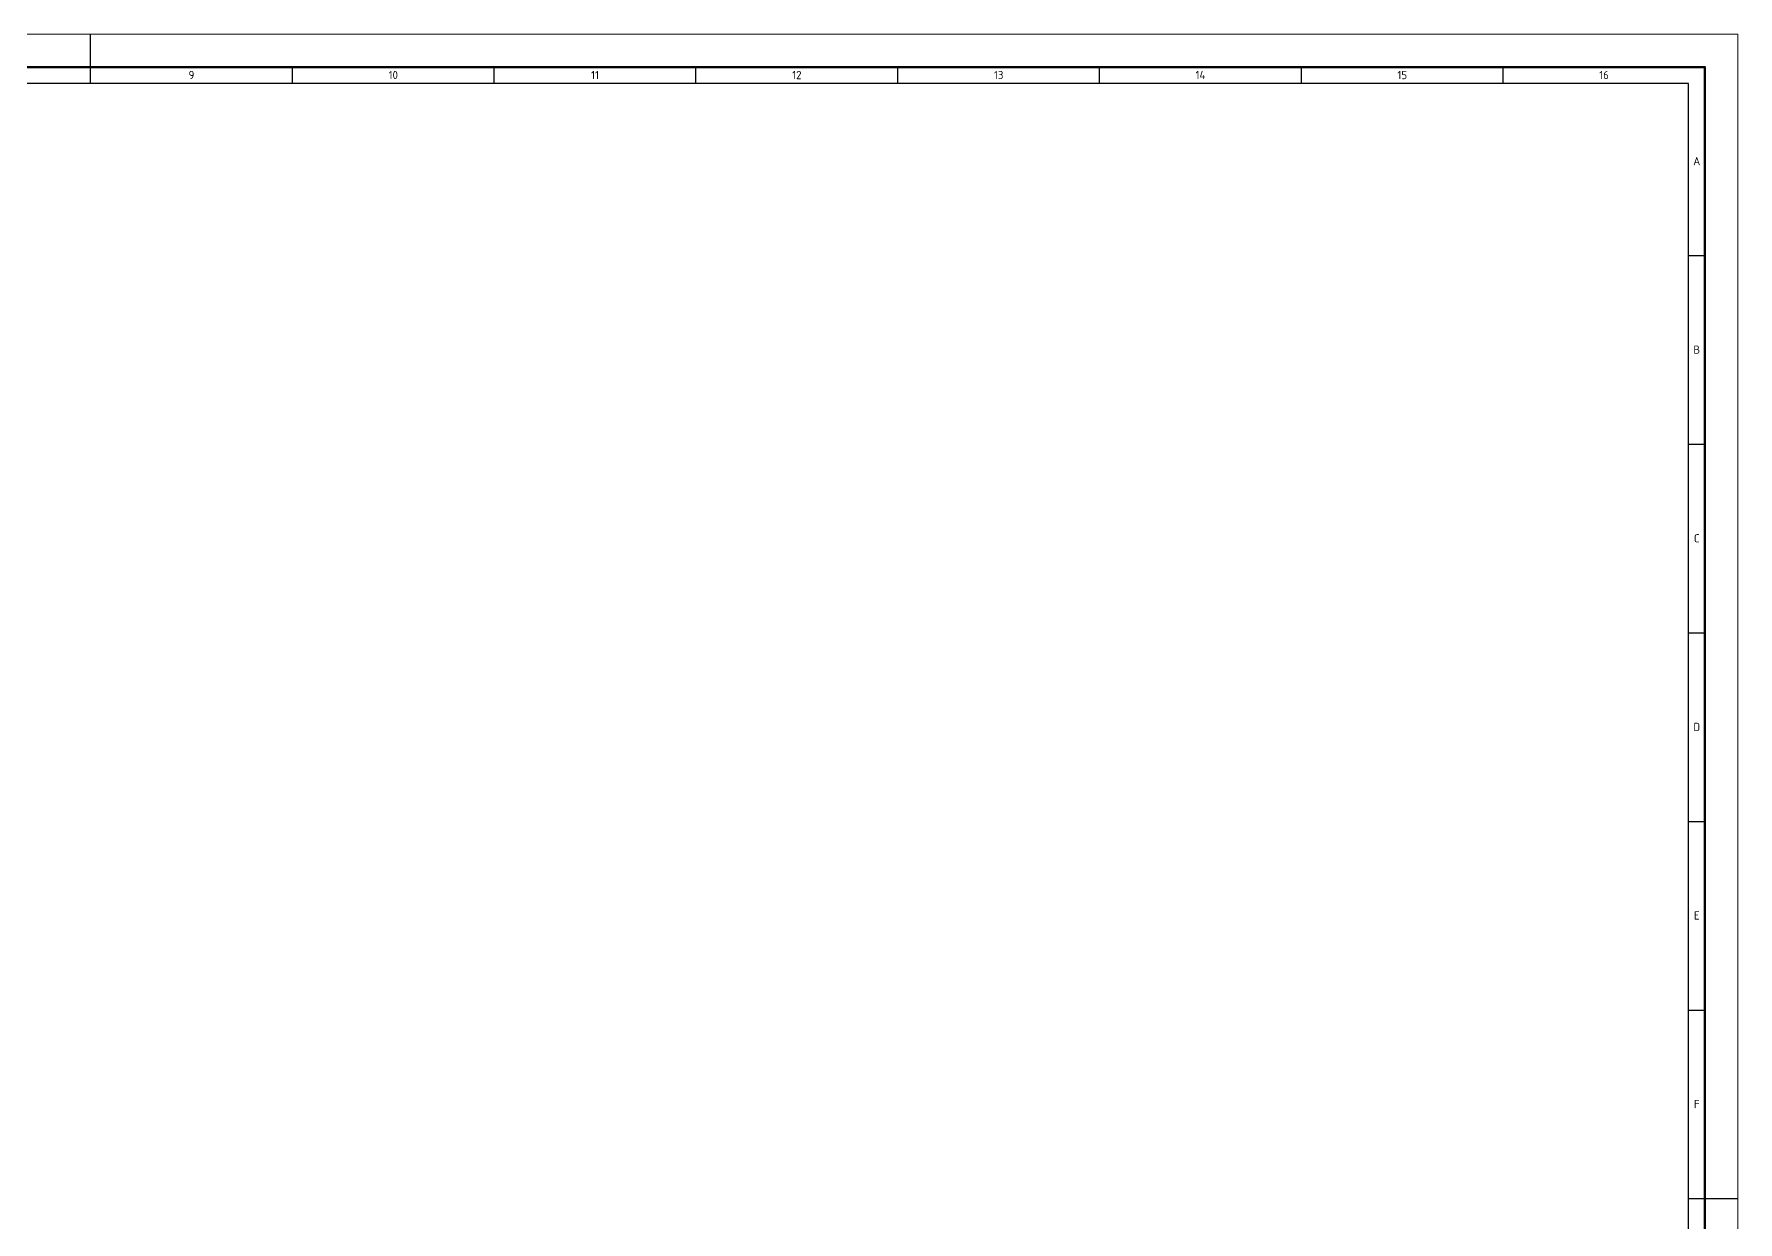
# Paper-space layout 'B1' of a CAD drawing. Header units: millimetres. Extents: x 0 to 1000, y 0 to 707.
# Drawn here: x 483 to 1000, y 346 to 707 of the extents above; entities that cross this region are included whole.
import ezdxf
from ezdxf.enums import TextEntityAlignment as Align

# ---------------------------------------------------------------- set-up
doc = ezdxf.new("R2010")
doc.units = ezdxf.units.MM
doc.header["$MEASUREMENT"] = 0
doc.layers.add('G_Border', color=7, linetype='Continuous', lineweight=18)
doc.styles.add('Style-ISO3098B', font='ISO3098B.shx')

# ---------------------------------------------------------------- blocks, each defined once
blk = doc.blocks.new('RTB1')
at = {"layer": 'G_Border', "color": 230, "linetype": 'Continuous', "lineweight": 25}
for p, q in [((500, 692), (500, 707)), ((561.25, 692), (561.25, 697)), ((622.5, 692), (622.5, 697)), ((683.75, 692), (683.75, 697)), ((745, 692), (745, 697)), ((806.25, 692), (806.25, 697)), ((867.5, 692), (867.5, 697)), ((928.75, 692), (928.75, 697)), ((985, 639.75), (990, 639.75)), ((985, 582.5), (990, 582.5)), ((985, 525.25), (990, 525.25)), ((985, 468), (990, 468)), ((985, 410.75), (990, 410.75)), ((985, 353.5), (1000, 353.5))]:
    blk.add_line(p, q, dxfattribs=at)
at = {"layer": 'G_Border', "color": 7, "linetype": 'Continuous', "lineweight": 18}
blk.add_3dface([(0, 0), (1000, 0), (1000, 707), (0, 707)], dxfattribs=at)
at = {"layer": 'G_Border', "color": 30, "linetype": 'Continuous', "lineweight": 50}
blk.add_3dface([(10, 10), (990, 10), (990, 697), (10, 697)], dxfattribs=at)
at = {"layer": 'G_Border', "color": 230, "linetype": 'Continuous', "lineweight": 25}
blk.add_3dface([(15, 15), (985, 15), (985, 692), (15, 692)], dxfattribs=at)
at = {"layer": 'G_Border', "color": 7, "linetype": 'Continuous', "lineweight": 25, "style": 'Style-ISO3098B'}
for s, p in [('9', (530.62, 694.56)), ('10', (591.87, 694.56)), ('11', (653.12, 694.56)), ('12', (714.37, 694.56)), ('13', (775.62, 694.56)), ('14', (836.87, 694.56)), ('15', (898.12, 694.56)), ('16', (959.37, 694.56)), ('A', (987.5, 668.44)), ('B', (987.5, 611.19)), ('C', (987.5, 553.94)), ('D', (987.5, 496.69)), ('E', (987.5, 439.44)), ('F', (987.5, 382.19))]:
    blk.add_text(s, height=2.5, dxfattribs=at).set_placement(p, align=Align.MIDDLE_CENTER)
for tag, height, p in [('110 Ref1', 2.5, (26.25, 53.75)), ('118 Ref9', 2.5, (167.5, 53.75)), ('026 Rev1', 2.5, (309, 53.75)), ('027 By1', 2.5, (316.75, 53.75)), ('028 Date1', 2.5, (326.75, 53.75)), ('029 Description1', 2.5, (344.75, 53.75)), ('030 Ckd1', 2.5, (459.75, 53.75)), ('031 App1', 2.5, (469.75, 53.75)), ('068 Rev8', 2.5, (485, 53.75)), ('069 By8', 2.5, (492.75, 53.75)), ('070 Date8', 2.5, (502.75, 53.75)), ('071 Description8', 2.5, (520.75, 53.75)), ('072 Ckd8', 2.5, (635.75, 53.75)), ('073 App8', 2.5, (645.75, 53.75)), ('009 Drawn', 2.5, (731.75, 53.75)), ('010 Drawn Date', 2.5, (761.75, 53.75)), ('111 Ref2', 2.5, (26.25, 48.75)), ('119 Ref10', 2.5, (167.5, 48.75)), ('032 Rev2', 2.5, (309, 48.75)), ('033 By2', 2.5, (316.75, 48.75)), ('034 Date2', 2.5, (326.75, 48.75)), ('035 Description2', 2.5, (344.75, 48.75)), ('036 Ckd2', 2.5, (459.75, 48.75)), ('037 App2', 2.5, (469.75, 48.75)), ('074 Rev9', 2.5, (485, 48.75)), ('075 By9', 2.5, (492.75, 48.75)), ('076 Date9', 2.5, (502.75, 48.75)), ('077 Description9', 2.5, (520.75, 48.75)), ('078 Ckd9', 2.5, (635.75, 48.75)), ('079 App9', 2.5, (645.75, 48.75)), ('011 Traced', 2.5, (731.75, 48.75)), ('012 Traced Date', 2.5, (761.75, 48.75)), ('112 Ref3', 2.5, (26.25, 43.75)), ('120 Ref11', 2.5, (167.5, 43.75)), ('038 Rev3', 2.5, (309, 43.75)), ('039 By3', 2.5, (316.75, 43.75)), ('040 Date3', 2.5, (326.75, 43.75)), ('041 Description3', 2.5, (344.75, 43.75)), ('042 Ckd3', 2.5, (459.75, 43.75)), ('043 App3', 2.5, (469.75, 43.75)), ('080 Rev10', 2.5, (485, 43.75)), ('081 By10', 2.5, (492.75, 43.75)), ('082 Date10', 2.5, (502.75, 43.75)), ('083 Description10', 2.5, (520.75, 43.75)), ('084 Ckd10', 2.5, (635.75, 43.75)), ('085 App10', 2.5, (645.75, 43.75)), ('013 Checked', 2.5, (731.75, 43.75)), ('014 Checked Date', 2.5, (761.75, 43.75)), ('113 Ref4', 2.5, (26.25, 38.75)), ('121 Ref12', 2.5, (167.5, 38.75)), ('044 Rev4', 2.5, (309, 38.75)), ('045 By4', 2.5, (316.75, 38.75)), ('046 Date4', 2.5, (326.75, 38.75)), ('047 Description4', 2.5, (344.75, 38.75)), ('048 Ckd4', 2.5, (459.75, 38.75)), ('049 App4', 2.5, (469.75, 38.75)), ('086 Rev11', 2.5, (485, 38.75)), ('087 By11', 2.5, (492.75, 38.75)), ('088 Date11', 2.5, (502.75, 38.75)), ('089 Description11', 2.5, (520.75, 38.75)), ('090 Ckd11', 2.5, (635.75, 38.75)), ('091 App11', 2.5, (645.75, 38.75)), ('015 Supt Draft', 2.5, (731.75, 38.75)), ('016 Supt Draft Date', 2.5, (761.75, 38.75)), ('114 Ref5', 2.5, (26.25, 33.75)), ('122 Ref13', 2.5, (167.5, 33.75)), ('050 Rev5', 2.5, (309, 33.75)), ('051 By5', 2.5, (316.75, 33.75)), ('052 Date5', 2.5, (326.75, 33.75)), ('053 Description5', 2.5, (344.75, 33.75)), ('054 Ckd5', 2.5, (459.75, 33.75)), ('055 App5', 2.5, (469.75, 33.75)), ('092 Rev12', 2.5, (485, 33.75)), ('093 By12', 2.5, (492.75, 33.75)), ('094 Date12', 2.5, (502.75, 33.75)), ('095 Description12', 2.5, (520.75, 33.75)), ('096 Ckd12', 2.5, (635.75, 33.75)), ('097 App12', 2.5, (645.75, 33.75)), ('017 Proj Eng', 2.5, (731.75, 33.75)), ('018 Proj Eng Date', 2.5, (761.75, 33.75)), ('115 Ref6', 2.5, (26.25, 28.75)), ('123 Ref14', 2.5, (167.5, 28.75)), ('056 Rev6', 2.5, (309, 28.75)), ('057 By6', 2.5, (316.75, 28.75)), ('058 Date6', 2.5, (326.75, 28.75)), ('059 Description6', 2.5, (344.75, 28.75)), ('060 Ckd6', 2.5, (459.75, 28.75)), ('061 App6', 2.5, (469.75, 28.75)), ('098 Rev13', 2.5, (485, 28.75)), ('099 By13', 2.5, (492.75, 28.75)), ('100 Date13', 2.5, (502.75, 28.75)), ('101 Description13', 2.5, (520.75, 28.75)), ('102 Ckd13', 2.5, (635.75, 28.75)), ('103 App13', 2.5, (645.75, 28.75)), ('019 Approved', 2.5, (731.75, 28.75)), ('020 Approved Date', 2.5, (761.75, 28.75)), ('006 Drawing Number', 3.5, (923.25, 26.25)), ('007 Title Rev', 3.5, (976.7, 26.25)), ('116 Ref7', 2.5, (26.25, 23.75)), ('124 Ref15', 2.5, (167.5, 23.75)), ('062 Rev7', 2.5, (309, 23.75)), ('063 By7', 2.5, (316.75, 23.75)), ('064 Date7', 2.5, (326.75, 23.75)), ('065 Description7', 2.5, (344.75, 23.75)), ('066 Ckd7', 2.5, (459.75, 23.75)), ('067 App7', 2.5, (469.75, 23.75)), ('104 Rev14', 2.5, (485, 23.75)), ('105 By14', 2.5, (492.75, 23.75)), ('106 Date14', 2.5, (502.75, 23.75)), ('107 Description14', 2.5, (520.75, 23.75)), ('108 Ckd14', 2.5, (635.75, 23.75)), ('109 App14', 2.5, (645.75, 23.75)), ('021 App for Const', 2.5, (731.75, 23.75)), ('022 App for Const Date', 2.5, (761.75, 23.75)), ('117 Ref8', 2.5, (26.25, 18.75)), ('125 Ref16', 2.5, (167.5, 18.75)), ('023 Blank Person Title', 2.5, (695.75, 18.75)), ('024 Blank Person Name', 2.5, (731.75, 18.75)), ('025 Blank Person Date', 2.5, (761.75, 18.75))]:
    blk.add_attdef(tag, text='', height=height, dxfattribs=at).set_placement(p, align=Align.TOP_LEFT)
for tag, height in [('008 Project Number', 2.5), ('005 Scale', 2.5), ('002 Title Line 2', 3.5), ('003 Title Line 3', 3.5), ('004 Title Line 4', 3.5)]:
    blk.add_attdef(tag, (0, 0), '', height=height, dxfattribs=at)
at = {"layer": 'G_Border', "color": 7, "linetype": 'Continuous', "lineweight": 25, "style": 'Style-ISO3098B', "flags": 8}
blk.add_attdef('001 Title Line 1', (0, 0), '', height=3.5, dxfattribs=at)

psp = doc.layouts.new('B1')

# ---------------------------------------------------------------- block references
at = {"layer": 'G_Border', "color": 7, "linetype": 'Continuous', "lineweight": 18}
psp.add_blockref('RTB1', (0, 0), dxfattribs=at)

doc.saveas('drawing.dxf')
